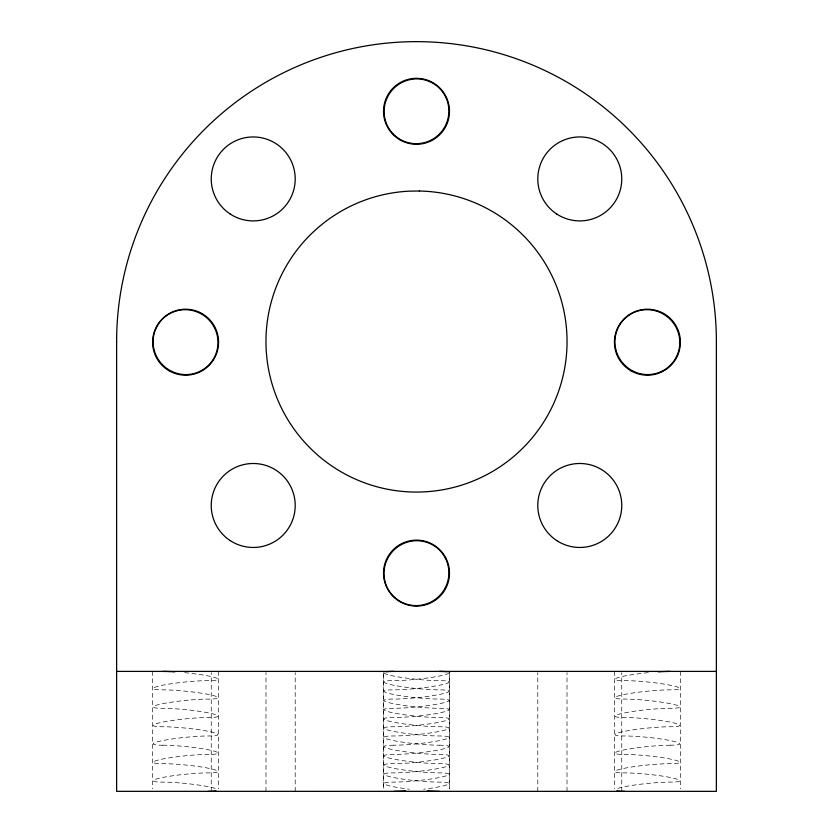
<?xml version="1.0" encoding="UTF-8"?>
<svg xmlns="http://www.w3.org/2000/svg" width="833" height="833" viewBox="0 0 833 833"><rect width="100%" height="100%" fill="white"/><g stroke="black" fill="none" stroke-linecap="round" stroke-linejoin="round"><path stroke-width="0.62" stroke-dasharray="4.17 3.12" d="M211.238 791.34L211.238 672.679M265.987 791.34L265.987 672.679M295.205 791.35L295.205 672.679M383.513 672.679L383.513 788.768L383.513 671.398M537.795 791.35L537.795 672.689M567.013 791.35L567.013 672.689M621.762 791.35L621.751 672.689M680.394 671.388L680.394 788.768M614.421 671.388L614.421 788.768M218.579 671.388L218.579 788.768M152.606 671.388L152.606 788.768M184.687 672.658A32.612 3.259 5.8 0 1 215.362 677.708A32.612 3.259 5.8 0 1 208.417 680.623A32.612 3.259 -5.8 0 0 162.591 685.236A32.612 3.259 -5.8 0 0 162.768 689.849A32.612 3.259 5.8 0 1 208.594 694.462A32.612 3.259 5.8 0 1 208.417 699.074A32.612 3.259 -5.8 0 0 162.591 703.698A32.612 3.259 -5.8 0 0 162.768 708.3A32.612 3.259 5.8 0 1 208.594 712.923A32.612 3.259 5.8 0 1 208.417 717.525A32.612 3.259 -5.8 0 0 162.591 722.149A32.612 3.259 -5.8 0 0 162.768 726.751A32.612 3.259 5.8 0 1 208.594 731.374A32.612 3.259 5.8 0 1 208.417 735.976A32.612 3.259 -5.8 0 0 162.591 740.599A32.612 3.259 -5.8 0 0 162.768 745.202M162.758 745.223A32.612 3.259 5.8 0 1 208.594 749.825A32.612 3.259 5.8 0 1 208.417 754.438A32.612 3.259 -5.8 0 0 162.591 759.05A32.612 3.259 -5.8 0 0 162.768 763.663A32.612 3.259 5.8 0 1 208.594 768.276A32.612 3.259 5.8 0 1 208.417 772.889A32.612 3.259 -5.8 0 0 162.591 777.501A32.612 3.259 -5.8 0 0 162.768 782.114A32.612 3.259 5.8 0 1 194.776 784.519A32.612 3.259 5.8 0 1 217.236 789.205M384.128 672.658A32.612 3.259 5.8 0 0 403.484 677.708A32.612 3.259 5.8 0 0 439.324 680.623A32.612 3.259 -5.8 0 1 439.501 685.236A32.612 3.259 -5.8 0 1 393.665 689.849A32.612 3.259 5.8 0 0 393.499 694.462A32.612 3.259 5.8 0 0 439.324 699.074A32.612 3.259 -5.8 0 1 439.501 703.698A32.612 3.259 -5.8 0 1 393.665 708.3A32.612 3.259 5.8 0 0 393.499 712.923A32.612 3.259 5.8 0 0 439.324 717.525A32.612 3.259 -5.8 0 1 439.501 722.149A32.612 3.259 -5.8 0 1 393.665 726.751A32.612 3.259 5.8 0 0 393.499 731.374A32.612 3.259 5.8 0 0 439.324 735.976A32.612 3.259 -5.8 0 1 439.501 740.599A32.612 3.259 -5.8 0 1 393.665 745.202M393.665 745.223A32.612 3.259 5.8 0 0 393.499 749.825A32.612 3.259 5.8 0 0 439.324 754.438A32.612 3.259 -5.8 0 1 439.501 759.05A32.612 3.259 -5.8 0 1 393.665 763.663A32.612 3.259 5.8 0 0 393.499 768.276A32.612 3.259 5.8 0 0 439.324 772.889A32.612 3.259 -5.8 0 1 439.501 777.501A32.612 3.259 -5.8 0 1 393.665 782.114A32.612 3.259 5.8 0 0 385.367 784.519A32.612 3.259 5.8 0 0 409.315 789.205M648.303 672.658A32.612 3.259 -5.8 0 0 617.638 677.708A32.612 3.259 -5.8 0 0 624.573 680.623A32.612 3.259 5.8 0 1 670.409 685.236A32.612 3.259 5.8 0 1 670.232 689.849A32.612 3.259 -5.8 0 0 624.406 694.462A32.612 3.259 -5.8 0 0 624.573 699.074A32.612 3.259 5.8 0 1 670.409 703.698A32.612 3.259 5.8 0 1 670.232 708.3A32.612 3.259 -5.8 0 0 624.406 712.923A32.612 3.259 -5.8 0 0 624.573 717.525A32.612 3.259 5.8 0 1 670.409 722.149A32.612 3.259 5.8 0 1 670.232 726.751A32.612 3.259 -5.8 0 0 624.406 731.374A32.612 3.259 -5.8 0 0 624.573 735.976A32.612 3.259 5.8 0 1 670.409 740.599A32.612 3.259 5.8 0 1 670.232 745.202M670.232 745.223A32.612 3.259 -5.8 0 0 624.406 749.825A32.612 3.259 -5.8 0 0 624.573 754.438A32.612 3.259 5.8 0 1 670.409 759.05A32.612 3.259 5.8 0 1 670.232 763.663A32.612 3.259 -5.8 0 0 624.406 768.276A32.612 3.259 -5.8 0 0 624.573 772.889A32.612 3.259 5.8 0 1 670.409 777.501A32.612 3.259 5.8 0 1 670.232 782.114A32.612 3.259 -5.8 0 0 638.213 784.519A32.612 3.259 -5.8 0 0 615.764 789.205M448.862 672.658A32.612 3.259 -5.8 0 1 429.505 677.708A32.612 3.259 -5.8 0 1 393.665 680.623A32.612 3.259 5.8 0 0 393.499 685.236A32.612 3.259 5.8 0 0 439.324 689.849A32.612 3.259 -5.8 0 1 439.501 694.462A32.612 3.259 -5.8 0 1 393.665 699.074A32.612 3.259 5.8 0 0 393.499 703.698A32.612 3.259 5.8 0 0 439.324 708.3A32.612 3.259 -5.8 0 1 439.501 712.923A32.612 3.259 -5.8 0 1 393.665 717.525A32.612 3.259 5.8 0 0 393.499 722.149A32.612 3.259 5.8 0 0 439.324 726.751A32.612 3.259 -5.8 0 1 439.501 731.374A32.612 3.259 -5.8 0 1 393.665 735.976A32.612 3.259 5.8 0 0 393.499 740.599A32.612 3.259 5.8 0 0 439.324 745.202M439.324 745.223A32.612 3.259 -5.8 0 1 439.501 749.825A32.612 3.259 -5.8 0 1 393.665 754.438A32.612 3.259 5.8 0 0 393.499 759.05A32.612 3.259 5.8 0 0 439.324 763.663A32.612 3.259 -5.8 0 1 439.501 768.276A32.612 3.259 -5.8 0 1 393.665 772.889A32.612 3.259 5.8 0 0 393.499 777.501A32.612 3.259 5.8 0 0 439.324 782.114A32.612 3.259 -5.8 0 1 447.633 784.519A32.612 3.259 -5.8 0 1 423.674 789.205M449.487 671.398L449.487 788.768L449.487 671.388"/><path stroke-width="1.25" d="M116.62 671.398L716.38 671.398M162.758 671.408A32.612 3.259 5.8 0 1 174.732 671.846M216.018 790.902A32.612 3.259 5.8 0 1 208.417 791.34M386.075 671.846A32.612 3.259 5.8 0 1 393.665 671.408M439.324 791.34A32.612 3.259 5.8 0 1 427.36 790.902M658.268 671.846A32.612 3.259 -5.8 0 1 670.232 671.408M624.573 791.34A32.612 3.259 -5.8 0 1 616.972 790.902M439.324 671.408A32.612 3.259 -5.8 0 1 446.925 671.846M405.64 790.902A32.612 3.259 -5.8 0 1 393.665 791.34M116.62 341.53L116.62 791.34L716.38 791.35L716.38 341.53A299.88 299.88 0 0 0 416.5 41.65A299.88 299.88 0 0 0 116.62 341.53M419.395 191.017L409.93 191.132A150.544 150.544 0 0 0 287.874 419.738A150.544 150.544 0 0 0 547.01 416.573A150.544 150.544 0 0 0 419.395 191.017M556.788 214.05A41.983 41.983 0 0 0 621.699 181.271A41.983 41.983 0 0 0 560.848 141.454A41.983 41.983 0 0 0 556.788 214.05M230.231 214.05A41.983 41.983 0 0 0 295.142 181.271A41.983 41.983 0 0 0 234.302 141.454A41.983 41.983 0 0 0 230.231 214.05M230.231 540.607A41.983 41.983 0 0 0 295.142 507.828A41.983 41.983 0 0 0 234.302 468A41.983 41.983 0 0 0 230.231 540.607M556.788 540.607A41.983 41.983 0 0 0 621.699 507.828A41.983 41.983 0 0 0 560.848 468A41.983 41.983 0 0 0 556.788 540.607M630.914 370.768A32.987 32.987 0 0 0 680.394 342.196A32.987 32.987 0 0 0 630.914 313.635A32.987 32.987 0 0 0 630.914 370.768M400.007 139.861A32.987 32.987 0 0 0 449.487 111.289A32.987 32.987 0 0 0 400.007 82.727A32.987 32.987 0 0 0 400.007 139.861M169.099 370.768A32.987 32.987 0 0 0 218.579 342.196A32.987 32.987 0 0 0 169.099 313.635A32.987 32.987 0 0 0 169.099 370.768M400.007 601.676A32.987 32.987 0 0 0 449.487 573.104A32.987 32.987 0 0 0 400.007 544.543A32.987 32.987 0 0 0 400.007 601.676M154.24 350.381A32.612 32.279 45 0 0 208.594 365.198A32.612 32.279 45 0 0 193.777 310.844A32.612 32.279 45 0 0 154.24 350.381M424.684 604.466A32.612 32.279 -45 0 0 439.501 550.103A32.612 32.279 -45 0 0 385.148 564.93A32.612 32.279 -45 0 0 424.684 604.466M616.056 350.381A32.612 32.279 45 0 0 670.409 365.198A32.612 32.279 45 0 0 655.592 310.844A32.612 32.279 45 0 0 616.056 350.381M393.499 134.29A32.612 32.279 -45 0 0 439.335 134.123A32.612 32.279 -45 0 0 439.501 88.298A32.612 32.279 -45 0 0 393.676 88.465A32.612 32.279 -45 0 0 393.499 134.29"/></g></svg>
